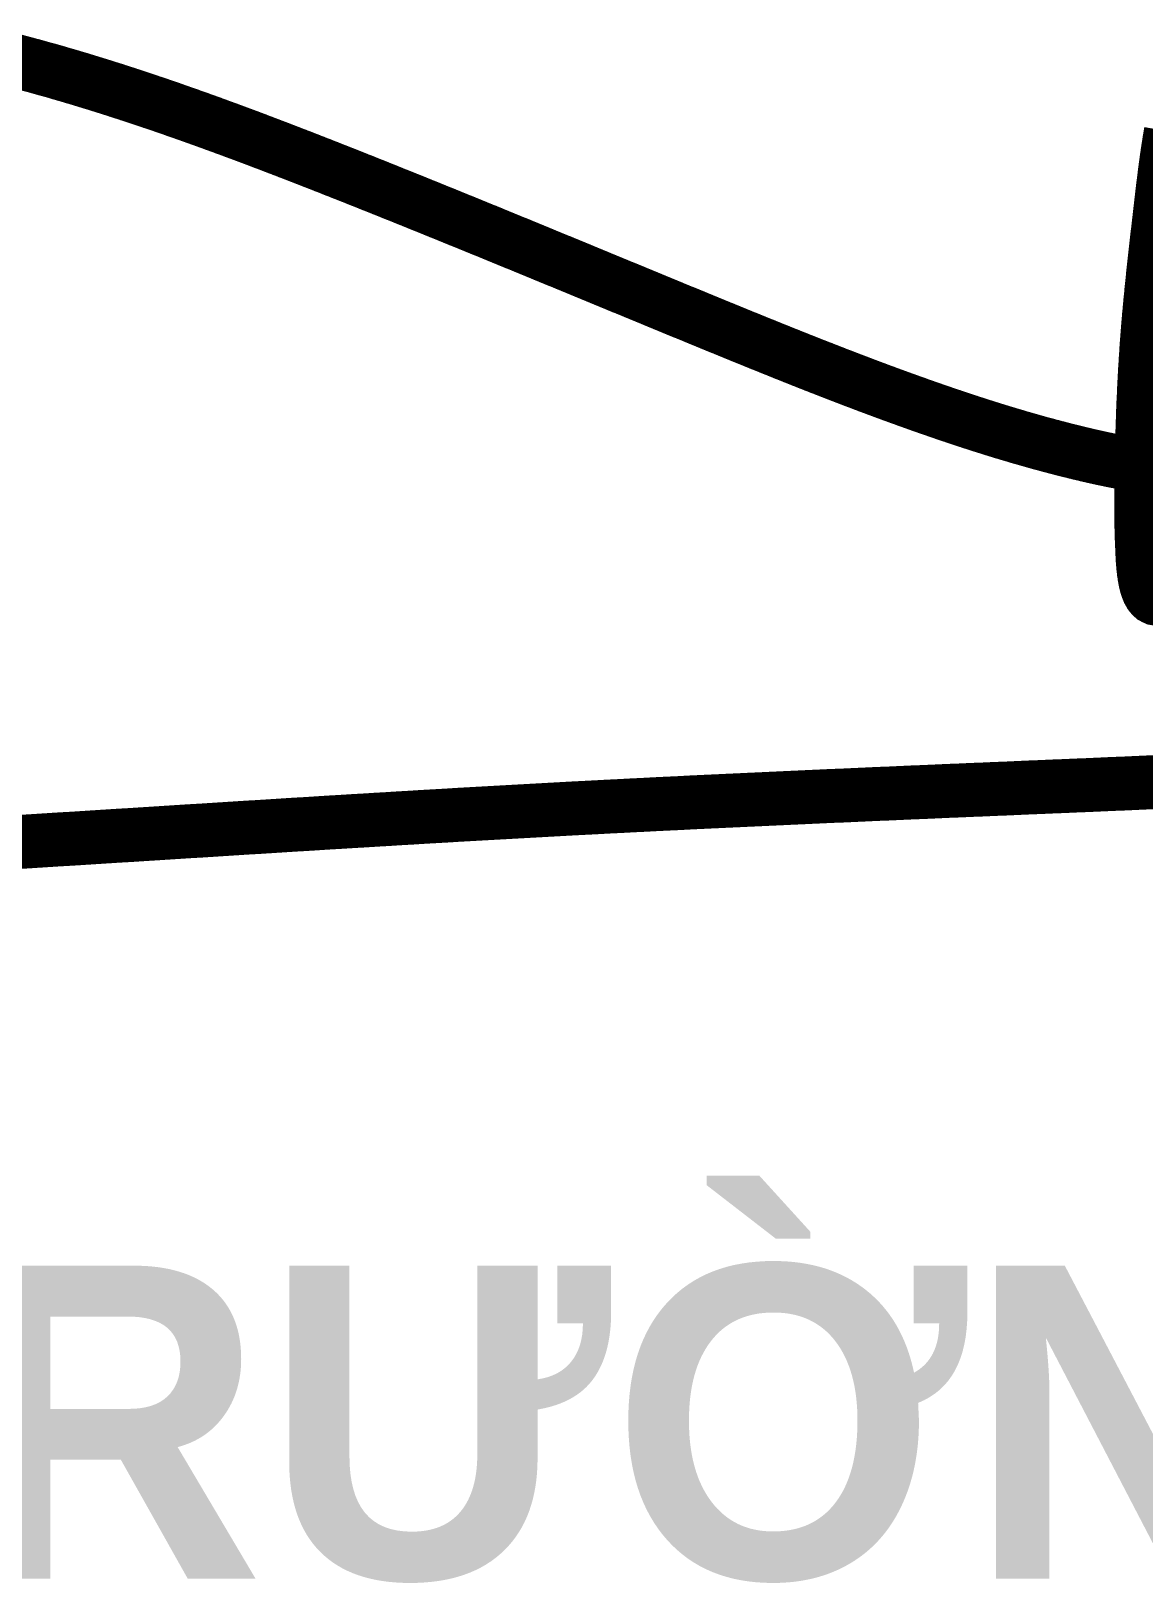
# Model space of a CAD drawing. Header units: millimetres. Extents: x -85362 to 12792, y -54701 to -36522.
# Drawn here: x -14366.8 to -14018.4, y -46456 to -45970.2 of the extents above; entities that cross this region are included whole.
import ezdxf
from ezdxf.enums import TextEntityAlignment as Align

# ---------------------------------------------------------------- set-up
doc = ezdxf.new("R2010")
doc.units = ezdxf.units.MM
doc.header["$MEASUREMENT"] = 0
for name, color, linetype, lineweight in [('LC ISO', 153, 'Continuous', 13), ('LC Net thay', 7, 'Continuous', 25), ('LC Text1', 3, 'Continuous', 20)]:
    doc.layers.add(name, color=color, linetype=linetype, lineweight=lineweight)
doc.styles.add('Khungten', font='', dxfattribs={"width": 0.9, "height": 5000})
doc.styles.add('Title', font='', dxfattribs={"width": 0.8})
doc.styles.add('VNAVANTH', font='', dxfattribs={"width": 0.6})
doc.styles.get('Khungten').set_extended_font_data('.VnAvantH')
doc.styles.get('Title').set_extended_font_data('.VnBlackH')
doc.styles.get('VNAVANTH').set_extended_font_data('.VnAvantH', bold=True)

# ---------------------------------------------------------------- blocks, each defined once
blk = doc.blocks.new('Mr. Giang')
at = {"layer": 'LC ISO', "const_width": 50}
for points in [[(1944.4, 567.4), (1946.2, 566.9), (1948, 566.5), (1949.7, 566), (1951.5, 565.6), (1953.3, 565.1), (1955, 564.7), (1956.8, 564.2), (1958.5, 563.7), (1960.3, 563.3), (1962.1, 562.8), (1963.8, 562.3), (1965.6, 561.9), (1967.3, 561.4), (1969.1, 560.9), (1970.9, 560.5), (1972.6, 560), (1974.4, 559.5), (1976.1, 559), (1977.9, 558.5), (1979.6, 558), (1981.4, 557.5), (1983.2, 557), (1984.9, 556.6), (1986.7, 556.1), (1988.4, 555.6), (1990.2, 555.1), (1992, 554.6), (1993.7, 554.1), (1995.5, 553.5), (1997.2, 553), (1999, 552.5), (2000.7, 552), (2002.5, 551.5), (2004.2, 551), (2006, 550.5), (2007.8, 549.9), (2009.5, 549.4), (2011.3, 548.9), (2013, 548.4), (2014.8, 547.9), (2016.5, 547.3), (2018.3, 546.8), (2020, 546.3), (2021.8, 545.7), (2023.5, 545.2), (2025.3, 544.6), (2027.1, 544.1), (2028.8, 543.6), (2030.6, 543), (2032.3, 542.5), (2034.1, 541.9), (2035.8, 541.4), (2037.6, 540.8), (2039.3, 540.3), (2041.1, 539.7), (2042.8, 539.2), (2044.6, 538.6), (2046.3, 538.1), (2048.1, 537.5), (2049.8, 536.9), (2051.6, 536.4), (2053.3, 535.8), (2055.1, 535.2), (2056.8, 534.7), (2058.6, 534.1), (2060.3, 533.5), (2062.1, 533), (2063.8, 532.4), (2065.6, 531.8), (2067.3, 531.2), (2069.1, 530.6), (2070.8, 530.1), (2072.6, 529.5), (2074.3, 528.9), (2076.1, 528.3), (2077.8, 527.7), (2079.6, 527.1), (2081.3, 526.5), (2083, 526), (2084.8, 525.4), (2086.5, 524.8), (2088.3, 524.2), (2090, 523.6), (2091.8, 523), (2093.5, 522.4), (2095.3, 521.8), (2097, 521.2), (2098.8, 520.6), (2100.5, 520), (2102.2, 519.4), (2104, 518.7), (2105.7, 518.1), (2107.5, 517.5), (2109.2, 516.9), (2111, 516.3), (2112.7, 515.7), (2114.4, 515.1), (2116.2, 514.5), (2117.9, 513.8), (2119.7, 513.2), (2121.4, 512.6), (2123.1, 512), (2124.9, 511.4), (2126.6, 510.7), (2128.4, 510.1), (2130.1, 509.5), (2131.8, 508.9), (2133.6, 508.2), (2135.3, 507.6), (2137.1, 507), (2138.8, 506.3), (2140.5, 505.7), (2142.3, 505.1), (2144, 504.4), (2145.7, 503.8), (2147.5, 503.2), (2149.2, 502.5), (2151, 501.9), (2152.7, 501.3), (2154.4, 500.6), (2156.2, 500), (2157.9, 499.3), (2159.6, 498.7), (2161.4, 498), (2163.1, 497.4), (2164.8, 496.8), (2166.6, 496.1), (2168.3, 495.5), (2170, 494.8), (2171.8, 494.2), (2173.5, 493.5), (2175.2, 492.9), (2177, 492.2), (2178.7, 491.6), (2180.4, 490.9), (2182.2, 490.2), (2183.9, 489.6), (2185.6, 488.9), (2187.3, 488.3), (2189.1, 487.6), (2190.8, 487), (2192.5, 486.3), (2194.3, 485.6), (2196, 485), (2197.7, 484.3), (2199.4, 483.7), (2201.2, 483), (2202.9, 482.3), (2204.6, 481.7), (2206.4, 481), (2208.1, 480.3), (2209.8, 479.7), (2211.5, 479), (2213.3, 478.3), (2215, 477.7), (2216.7, 477), (2218.4, 476.3), (2220.2, 475.7), (2221.9, 475), (2223.6, 474.3), (2225.3, 473.7), (2227.1, 473), (2228.8, 472.3), (2230.5, 471.6), (2232.2, 471), (2233.9, 470.3), (2235.7, 469.6), (2237.4, 469), (2239.1, 468.3), (2240.8, 467.6), (2242.5, 466.9), (2244.3, 466.3), (2246, 465.6), (2247.7, 464.9), (2249.4, 464.2), (2251.1, 463.5), (2252.9, 462.9), (2254.6, 462.2), (2256.3, 461.5), (2258, 460.8), (2259.7, 460.2), (2261.4, 459.5), (2263.2, 458.8), (2264.9, 458.1), (2267, 457.3), (2268.3, 456.8), (2270, 456.1), (2271.7, 455.4), (2273.4, 454.7), (2275.1, 454), (2276.9, 453.4), (2278.6, 452.7), (2280.3, 452), (2282, 451.3), (2283.7, 450.6), (2285.4, 449.9), (2287.1, 449.3), (2288.8, 448.6), (2290.6, 447.9), (2292.3, 447.2), (2294, 446.5), (2295.7, 445.8), (2297.4, 445.2), (2299.1, 444.5), (2300.8, 443.8), (2302.5, 443.1), (2304.2, 442.4), (2305.9, 441.7), (2307.6, 441), (2309.3, 440.4), (2311, 439.7), (2312.8, 439), (2314.5, 438.3), (2316.2, 437.6), (2317.9, 436.9), (2319.6, 436.2), (2321.3, 435.6), (2323, 434.9), (2324.7, 434.2), (2326.4, 433.5), (2328.1, 432.8), (2329.8, 432.1), (2331.5, 431.4), (2333.2, 430.7), (2334.9, 430.1), (2336.6, 429.4), (2338.3, 428.7), (2340, 428), (2341.7, 427.3), (2343.4, 426.6), (2345.1, 425.9), (2346.8, 425.2), (2348.5, 424.5), (2350.2, 423.9), (2351.9, 423.2), (2353.6, 422.5), (2355.3, 421.8), (2357, 421.1), (2358.7, 420.4), (2360.4, 419.7), (2362.1, 419), (2363.8, 418.3), (2365.5, 417.6), (2367.2, 416.9), (2368.9, 416.3), (2370.6, 415.6), (2372.3, 414.9), (2374, 414.2), (2375.7, 413.5), (2377.4, 412.8), (2379.1, 412.1), (2380.8, 411.4), (2382.5, 410.7), (2384.2, 410), (2385.9, 409.3), (2387.6, 408.6), (2389.3, 407.9), (2391, 407.3), (2392.7, 406.6), (2394.4, 405.9), (2396.1, 405.2), (2397.7, 404.5), (2399.4, 403.8), (2401.1, 403.1), (2402.8, 402.4), (2404.5, 401.7), (2406.2, 401), (2407.9, 400.3), (2409.6, 399.6), (2411.3, 398.9), (2413, 398.2), (2414.7, 397.5), (2416.4, 396.8), (2418.1, 396.1), (2419.8, 395.5), (2421.5, 394.8), (2423.2, 394.1), (2424.8, 393.4), (2426.5, 392.7), (2428.2, 392), (2429.9, 391.3), (2431.6, 390.6), (2433.3, 389.9), (2435, 389.2), (2436.7, 388.5), (2438.4, 387.8), (2440.1, 387.1), (2441.8, 386.4), (2443.5, 385.7), (2445.1, 385), (2446.8, 384.3), (2448.5, 383.6), (2450.2, 382.9), (2451.9, 382.2), (2453.6, 381.5), (2455.3, 380.8), (2457, 380.1), (2458.7, 379.4), (2460.4, 378.8), (2462.1, 378.1), (2463.7, 377.4), (2465.4, 376.7), (2467.1, 376), (2468.8, 375.3), (2470.5, 374.6), (2472.2, 373.9), (2473.9, 373.2), (2475.6, 372.5), (2477.3, 371.8), (2479, 371.1), (2480.6, 370.4), (2482.3, 369.7), (2484, 369), (2485.7, 368.3), (2487.4, 367.6), (2489.1, 366.9), (2490.8, 366.2), (2492.5, 365.5), (2494.2, 364.8), (2495.9, 364.1), (2497.5, 363.4), (2499.2, 362.7), (2500.9, 362), (2502.6, 361.3), (2504.3, 360.6), (2506, 359.9), (2507.7, 359.2), (2509.4, 358.5), (2511.1, 357.8), (2512.8, 357.1), (2514.4, 356.4), (2516.1, 355.7), (2517.8, 355), (2519.5, 354.4), (2521.2, 353.7), (2522.9, 353), (2524.6, 352.3), (2526.3, 351.6), (2528, 350.9), (2529.6, 350.2), (2531.3, 349.5), (2533, 348.8), (2534.7, 348.1), (2536.4, 347.4), (2538.1, 346.7), (2539.8, 346), (2541.5, 345.3), (2543.2, 344.6), (2544.9, 343.9), (2546.5, 343.2), (2548.2, 342.5), (2549.9, 341.8), (2551.6, 341.1), (2553.3, 340.4), (2555, 339.7), (2556.7, 339), (2558.4, 338.3), (2560.1, 337.6), (2561.8, 336.9), (2563.5, 336.2), (2565.1, 335.5), (2566.8, 334.8), (2568.5, 334.1), (2570.2, 333.4), (2571.9, 332.7), (2573.6, 332), (2575.3, 331.4), (2577, 330.7), (2578.7, 330), (2580.4, 329.3), (2582.1, 328.6), (2583.8, 327.9), (2585.4, 327.2), (2587.1, 326.5), (2588.8, 325.8), (2590.5, 325.1), (2592.2, 324.4), (2594.7, 323.4), (2595.6, 323), (2597.3, 322.3), (2599, 321.6), (2600.7, 320.9), (2602.4, 320.2), (2604.1, 319.5), (2605.8, 318.8), (2607.5, 318.1), (2609.2, 317.4), (2610.9, 316.8), (2612.5, 316.1), (2614.2, 315.4), (2615.9, 314.7), (2617.6, 314), (2619.3, 313.3), (2621, 312.6), (2622.7, 311.9), (2624.4, 311.2), (2626.1, 310.5), (2627.8, 309.8), (2629.5, 309.1), (2631.2, 308.4), (2632.9, 307.8), (2634.6, 307.1), (2636.3, 306.4), (2638, 305.7), (2639.7, 305), (2641.4, 304.3), (2643.1, 303.6), (2644.8, 302.9), (2646.5, 302.2), (2648.2, 301.6), (2649.9, 300.9), (2651.6, 300.2), (2653.3, 299.5), (2655, 298.8), (2656.7, 298.1), (2658.4, 297.4), (2660.1, 296.8), (2661.8, 296.1), (2663.5, 295.4), (2665.2, 294.7), (2666.9, 294), (2668.6, 293.3), (2670.3, 292.7), (2672, 292), (2673.7, 291.3), (2675.4, 290.6), (2677.1, 289.9), (2678.8, 289.3), (2680.5, 288.6), (2682.2, 287.9), (2683.9, 287.2), (2685.6, 286.6), (2687.3, 285.9), (2689, 285.2), (2690.7, 284.5), (2692.4, 283.9), (2694.1, 283.2), (2695.8, 282.5), (2697.5, 281.9), (2699.2, 281.2), (2700.9, 280.5), (2702.7, 279.9), (2704.4, 279.2), (2706.1, 278.5), (2707.8, 277.9), (2709.5, 277.2), (2711.2, 276.5), (2712.9, 275.9), (2714.6, 275.2), (2716.3, 274.5), (2718, 273.9), (2719.7, 273.2), (2721.5, 272.6), (2723.2, 271.9), (2724.9, 271.2), (2726.6, 270.6), (2728.3, 269.9), (2730, 269.3), (2731.7, 268.6), (2733.4, 268), (2735.1, 267.3), (2736.9, 266.7), (2738.6, 266), (2740.3, 265.4), (2742, 264.7), (2743.7, 264.1), (2745.4, 263.4), (2747.1, 262.8), (2748.9, 262.1), (2750.6, 261.5), (2752.3, 260.9), (2754, 260.2), (2755.7, 259.6), (2757.5, 258.9), (2759.2, 258.3), (2760.9, 257.7), (2762.6, 257), (2764.3, 256.4), (2766, 255.8), (2767.8, 255.1), (2769.5, 254.5), (2771.2, 253.9), (2772.9, 253.3), (2774.7, 252.6), (2776.4, 252), (2778.1, 251.4), (2779.8, 250.8), (2781.5, 250.1), (2783.3, 249.5), (2785, 248.9), (2786.7, 248.3), (2788.4, 247.7), (2790.2, 247.1), (2791.1, 246.7), (2793.6, 245.8), (2795.3, 245.2), (2797.1, 244.6), (2798.8, 244), (2800.5, 243.4), (2802.3, 242.8), (2804, 242.2), (2805.7, 241.6), (2807.5, 241), (2809.2, 240.4), (2810.9, 239.8), (2812.6, 239.2), (2814.4, 238.6), (2816.1, 238), (2817.8, 237.4), (2819.6, 236.8), (2821.3, 236.2), (2823.1, 235.7), (2824.8, 235.1), (2826.5, 234.5), (2828.3, 233.9), (2830, 233.3), (2831.7, 232.8), (2833.5, 232.2), (2835.2, 231.6), (2837, 231), (2838.7, 230.5), (2840.4, 229.9), (2842.2, 229.3), (2843.9, 228.8), (2845.7, 228.2), (2847.4, 227.6), (2849.1, 227.1), (2850.9, 226.5), (2852.6, 226), (2854.4, 225.4), (2856.1, 224.9), (2857.9, 224.3), (2859.6, 223.8), (2861.4, 223.2), (2863.1, 222.7), (2864.9, 222.1), (2866.6, 221.6), (2868.4, 221.1), (2870.1, 220.5), (2871.9, 220), (2873.6, 219.5), (2875.4, 218.9), (2877.2, 218.4), (2878.9, 217.9), (2880.7, 217.4), (2882.4, 216.9), (2884.2, 216.3), (2885.9, 215.8), (2887.7, 215.3), (2889.5, 214.8), (2891.2, 214.3), (2893, 213.8), (2894.8, 213.3), (2896.5, 212.8), (2898.3, 212.3), (2900, 211.8), (2901.8, 211.3), (2903.6, 210.8), (2905.3, 210.3), (2907.1, 209.8), (2908.9, 209.4), (2910.7, 208.9), (2912.4, 208.4), (2914.2, 207.9), (2916, 207.5), (2917.8, 207), (2919.5, 206.5), (2921.3, 206.1), (2923.1, 205.6), (2924.9, 205.1), (2926.6, 204.7), (2928.4, 204.2), (2930.2, 203.8), (2931.3, 203.5), (2933.8, 202.9), (2935.5, 202.5), (2937.3, 202), (2939.1, 201.6), (2940.9, 201.1), (2942.7, 200.7), (2944.5, 200.3), (2946.3, 199.9), (2948.1, 199.4), (2949.9, 199), (2951.6, 198.6), (2953.4, 198.2), (2955.2, 197.8), (2957, 197.4), (2958.8, 197), (2960.6, 196.6), (2962.4, 196.2), (2964.2, 195.8), (2966, 195.5), (2967.8, 195.1), (2969.6, 194.7), (2971.4, 194.3), (2973.2, 194), (2975, 193.6), (2976.8, 193.3), (2978.6, 192.9), (2980.4, 192.6), (2982.2, 192.2), (2984, 191.9), (2985.8, 191.5), (2987.6, 191.2), (2989.5, 190.9), (2991.3, 190.6), (2993.1, 190.3), (2994.9, 190), (2996.7, 189.7), (2998.5, 189.4), (3000.3, 189.1), (3002.1, 188.8), (3003.9, 188.5), (3005.7, 188.2), (3007.6, 188), (3009.4, 187.7), (3011.2, 187.5), (3013, 187.2), (3014.8, 187), (3016.6, 186.7), (3018.4, 186.5), (3020.3, 186.3), (3022.1, 186.1), (3023.9, 185.8), (3025.7, 185.6), (3027.5, 185.4)], [(3026, 499), (3025.7, 497.3), (3025.4, 495.5), (3025.1, 493.8), (3024.8, 492), (3024.5, 490.3), (3024.3, 488.5), (3024, 486.8), (3023.7, 485.1), (3023.4, 483.3), (3023.2, 481.6), (3022.9, 479.9), (3022.7, 478.1), (3022.4, 476.4), (3022.2, 474.7), (3021.9, 473), (3021.7, 471.3), (3021.5, 469.5), (3021.2, 467.8), (3021, 466.1), (3020.8, 464.4), (3020.5, 462.7), (3020.3, 461), (3020.1, 459.3), (3019.9, 457.6), (3019.7, 455.8), (3019.5, 454.1), (3019.3, 452.4), (3019, 450.7), (3018.8, 449), (3018.6, 447.3), (3018.4, 445.5), (3018.2, 443.8), (3018, 442.1), (3017.8, 440.4), (3017.6, 438.7), (3017.4, 436.9), (3017.2, 435.2), (3016.9, 432.7), (3016.8, 431.7), (3016.6, 430), (3016.4, 428.2), (3016.2, 426.5), (3016, 424.8), (3015.8, 423), (3015.6, 421.3), (3015.4, 419.5), (3015.2, 417.7), (3015, 416), (3014.8, 414.2), (3014.6, 412.5), (3014.4, 410.7), (3014.2, 408.9), (3014, 407.1), (3013.8, 405.4), (3013.5, 403.6), (3013.3, 401.8), (3013.1, 400), (3012.9, 398.2), (3012.7, 396.4), (3012.5, 394.6), (3012.3, 392.8), (3012.1, 391.1), (3011.9, 389.3), (3011.7, 387.4), (3011.5, 385.6), (3011.3, 383.8), (3011.1, 382), (3010.9, 380.2), (3010.7, 378.4), (3010.5, 376.6), (3010.3, 374.8), (3010.1, 372.9), (3009.9, 371.1), (3009.7, 369.3), (3009.5, 367.5), (3009.3, 365.6), (3009.2, 363.8), (3009, 362), (3008.8, 360.1), (3008.6, 358.3), (3008.4, 356.5), (3008.2, 354.6), (3008, 352.8), (3007.8, 350.9), (3007.7, 349.1), (3007.5, 347.2), (3007.3, 345.4), (3007.1, 343.5), (3006.9, 341.7), (3006.8, 339.8), (3006.6, 338), (3006.4, 336.1), (3006.2, 334.2), (3006.1, 332.4), (3005.9, 330.5), (3005.7, 328.6), (3005.6, 326.8), (3005.4, 324.9), (3005.2, 323), (3005.1, 321.1), (3004.9, 319.3), (3004.8, 317.4), (3004.6, 315.5), (3004.5, 313.6), (3004.3, 311.7), (3004.2, 309.9), (3004, 308), (3003.9, 306.1), (3003.7, 304.2), (3003.6, 302.3), (3003.5, 301.3), (3003.3, 298.5), (3003.2, 296.6), (3003.1, 294.7), (3003, 292.8), (3002.8, 290.9), (3002.7, 289), (3002.6, 287.1), (3002.5, 285.2), (3002.4, 283.3), (3002.2, 281.4), (3002.1, 279.5), (3002, 277.6), (3001.9, 275.7), (3001.8, 273.8), (3001.7, 272), (3001.6, 270.1), (3001.5, 268.2), (3001.4, 266.3), (3001.3, 264.4), (3001.2, 262.5), (3001.1, 260.6), (3001, 258.7), (3000.9, 256.8), (3000.9, 254.9), (3000.8, 253), (3000.7, 251.1), (3000.6, 249.3), (3000.5, 247.4), (3000.5, 245.5), (3000.4, 243.6), (3000.3, 241.8), (3000.2, 239.9), (3000.2, 238), (3000.1, 236.2), (3000, 234.3), (3000, 232.5), (2999.9, 230.6), (2999.8, 228.8), (2999.8, 226.9), (2999.7, 225.1), (2999.7, 223.3), (2999.6, 221.4), (2999.6, 219.6), (2999.5, 217.8), (2999.5, 216), (2999.4, 214.1), (2999.4, 212.3), (2999.3, 210.5), (2999.3, 208.7), (2999.2, 206.9), (2999.2, 205.2), (2999.1, 203.4), (2999.1, 201.6), (2999.1, 199.8), (2999, 198.1), (2999, 196.3), (2999, 194.6), (2998.9, 192.8), (2998.9, 191.1), (2998.9, 189.4), (2998.8, 187.6), (2998.8, 185.9), (2998.8, 184.2), (2998.7, 182.5), (2998.7, 180.8), (2998.7, 179.1), (2998.7, 177.5), (2998.6, 175.8), (2998.6, 174.1), (2998.6, 172.5), (2998.6, 170.8), (2998.6, 169.2), (2998.6, 167.5), (2998.5, 165.9), (2998.5, 164.3), (2998.5, 162.6), (2998.5, 161), (2998.5, 159.3), (2998.5, 157.6), (2998.5, 156), (2998.5, 154.3), (2998.5, 152.6), (2998.5, 150.8), (2998.5, 149.1), (2998.5, 147.4), (2998.5, 145.6), (2998.5, 143.8), (2998.6, 141.9), (2998.6, 140.1), (2998.6, 138.2), (2998.7, 136.3), (2998.7, 134.3), (2998.7, 132.4), (2998.8, 130.3), (2998.8, 128.3), (2998.9, 126.2), (2999, 124), (2999, 121.8), (2999.1, 119.6), (2999.2, 117.3), (2999.3, 115), (2999.4, 112.6), (2999.5, 110.2), (2999.6, 107.8), (2999.7, 105.4), (2999.8, 102.9), (3000, 100.5), (3000.2, 98.1), (3000.4, 95.7), (3000.7, 93.3), (3000.9, 91), (3001.3, 88.7), (3001.6, 86.4), (3002, 84.3), (3002.4, 82.2), (3002.9, 80.2), (3003.4, 78.3), (3004, 76.5), (3004.6, 74.8), (3005.2, 73.3), (3006, 71.9), (3006.7, 70.6), (3007.6, 69.4), (3008.5, 68.4), (3009.4, 67.6), (3010.5, 67), (3011.6, 66.5), (3012.8, 66.3), (3014.1, 66.2), (3015.4, 66.4), (3016.8, 66.7), (3018.2, 67.2), (3019.8, 67.9), (3021.3, 68.8), (3022.9, 69.7), (3024.5, 70.8), (3026.2, 72)], [(1942, -160.2), (1952.9, -159.6), (1963.8, -158.9), (1974.7, -158.2), (1985.6, -157.5), (1996.5, -156.8), (2007.4, -156.2), (2018.3, -155.5), (2029.1, -154.8), (2040, -154.1), (2050.9, -153.4), (2061.7, -152.8), (2069.2, -152.3), (2083.5, -151.4), (2094.3, -150.7), (2105.2, -150), (2116, -149.3), (2126.9, -148.7), (2137.7, -148), (2148.5, -147.3), (2159.4, -146.6), (2170.2, -145.9), (2181.1, -145.3), (2191.9, -144.6), (2202.7, -143.9), (2213.5, -143.2), (2224.4, -142.6), (2235.2, -141.9), (2246, -141.2), (2256.8, -140.6), (2267.6, -139.9), (2278.5, -139.3), (2289.3, -138.6), (2300.1, -138), (2310.9, -137.3), (2321.7, -136.7), (2332.5, -136), (2343.3, -135.4), (2354.1, -134.8), (2364.9, -134.1), (2375.8, -133.5), (2386.6, -132.9), (2397.4, -132.3), (2408.2, -131.7), (2419, -131.1), (2429.8, -130.5), (2440.6, -129.9), (2451.4, -129.3), (2462.2, -128.7), (2473, -128.1), (2487, -127.4), (2494.6, -127), (2505.5, -126.4), (2516.3, -125.9), (2527.1, -125.3), (2537.9, -124.8), (2548.7, -124.2), (2559.5, -123.7), (2570.4, -123.2), (2581.2, -122.6), (2592, -122.1), (2602.8, -121.6), (2613.6, -121.1), (2624.4, -120.6), (2635.3, -120.1), (2646.1, -119.6), (2656.9, -119.1), (2667.7, -118.6), (2678.6, -118.1), (2689.4, -117.6), (2700.2, -117.1), (2711, -116.6), (2721.9, -116.2), (2732.7, -115.7), (2743.5, -115.2), (2754.4, -114.7), (2765.2, -114.3), (2776, -113.8), (2786.8, -113.3), (2797.7, -112.9), (2808.5, -112.4), (2819.3, -111.9), (2830.2, -111.5), (2841, -111), (2851.8, -110.6), (2862.7, -110.1), (2873.5, -109.7), (2884.3, -109.2), (2895.2, -108.7), (2906, -108.3), (2916.8, -107.8), (2927.7, -107.4), (2938.5, -106.9), (2949.3, -106.5), (2960.2, -106), (2971, -105.5), (2981.8, -105.1), (2992.7, -104.6), (3003.5, -104.1), (3014.4, -103.7), (3025.2, -103.2), (3036, -102.7)]]:
    blk.add_lwpolyline(points, dxfattribs=at)
blk = doc.blocks.new('lcdi fix')
at = {"layer": 'LC ISO', "xscale": 0.5517597207315703, "yscale": 0.5517597207315703, "zscale": 0.5517597207315703}
blk.add_blockref('Mr. Giang', (37341.12, -913.19), dxfattribs=at)
at = {"color": 7, "style": 'VNAVANTH'}
blk.add_text('ths. bïi tr\xadêng giang', height=159.9999, dxfattribs=at).set_placement((38637.86, -1377.73), align=Align.CENTER)
at = {"color": 7, "style": 'Khungten', "width": 0.8}
for tag, p in [('REVISION', (39498.75, -10746.3)), ('NGAYHT', (39546.07, -11609.37))]:
    blk.add_attdef(tag, text='', height=200, dxfattribs=at).set_placement(p, align=Align.CENTER)
at = {"layer": 'LC Text1', "style": 'Title', "width": 1.485915}
for tag, p, p2 in [('TENBANVE1', (36912.66, -8885.76), (40339.14, -8885.76)), ('TENBANVE2', (36912.66, -9562.47), (40339.14, -9562.47))]:
    blk.add_attdef(tag, text='', height=250, dxfattribs=at).set_placement(p, p2, align=Align.FIT)
at = {"layer": 'LC Text1', "style": 'Title', "width": 0.7}
blk.add_attdef('SOBANVE', text='', height=250, dxfattribs=at).set_placement((39561.98, -13896.18), align=Align.CENTER)

msp = doc.modelspace()

# ---------------------------------------------------------------- block references
at = {"layer": 'LC Net thay', "xscale": 0.6120766616163446, "yscale": 0.6120766616163446, "zscale": 0.6120766616163446}
msp.add_blockref('lcdi fix', (-37887.52, -45611.31), dxfattribs=at)

doc.saveas('drawing.dxf')
